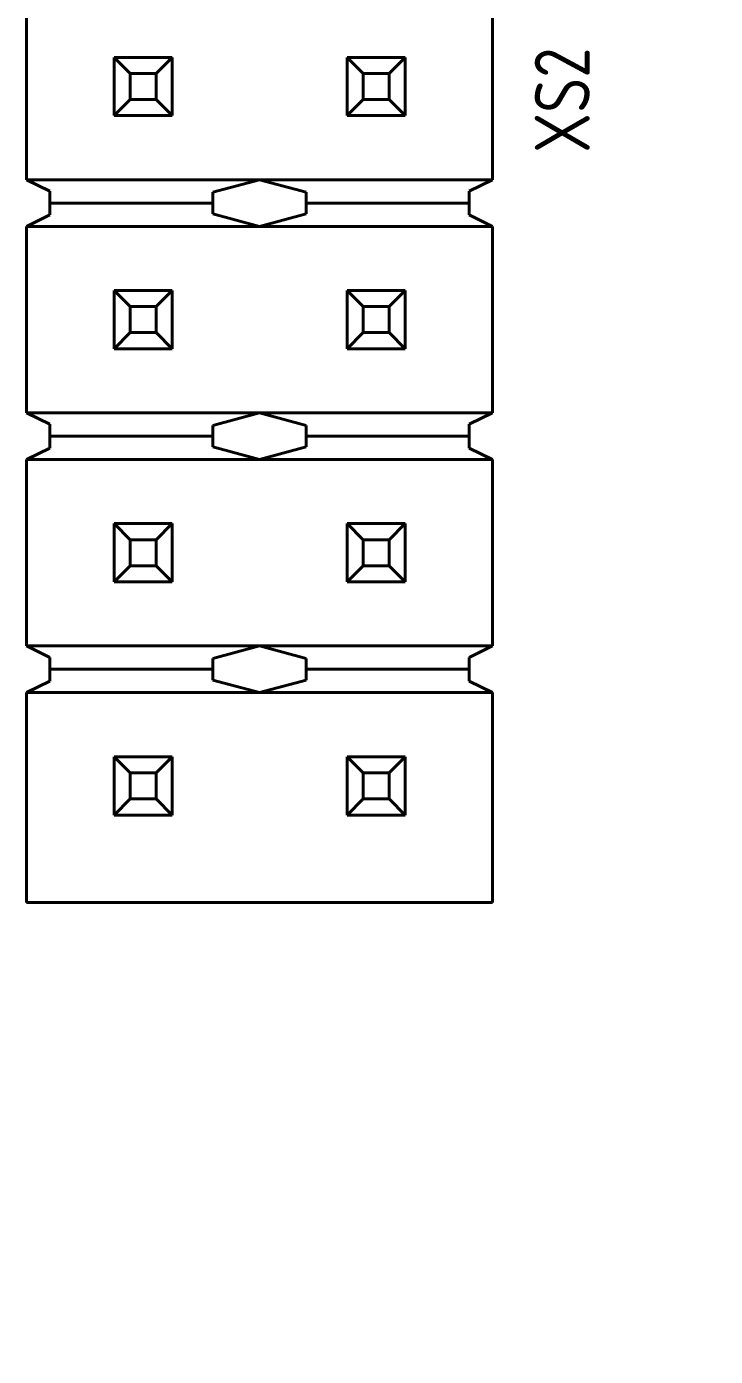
# Paper-space layout 'Layout1' of a CAD drawing. Extents: x -1 to 840, y -1 to 593.
# Drawn here: x 205.17 to 220.18, y 389.49 to 418.47 of the extents above; entities that cross this region are included whole.
import ezdxf

# ---------------------------------------------------------------- set-up
doc = ezdxf.new("R2010")
doc.units = 0
doc.header["$MEASUREMENT"] = 0
doc.layers.get('0').update_dxf_attribs({"linetype": 'CONTINUOUS', "lineweight": 15})
doc.layers.get('DEFPOINTS').update_dxf_attribs({"linetype": 'CONTINUOUS'})
doc.layers.add('Основная', color=7, linetype='CONTINUOUS', lineweight=40)
doc.styles.add('GOST type A0', font='', dxfattribs={"oblique": 15, "height": 3.5})
doc.styles.get('GOST type A0').set_extended_font_data('GOST type A')
doc.dimstyles.new('ISO-25', dxfattribs={"dimtxt": 2.5, "dimasz": 2.5, "dimexe": 1.25, "dimexo": 0.625, "dimtad": 1, "dimtxsty": 'Standard', "dimcen": 2.5, "dimadec": 0, "dimazin": 0, "dimtfac": 1, "dimtmove": 0, "dimatfit": 3, "dimfxl": 1, "dimarcsym": 0})

# ---------------------------------------------------------------- blocks, each defined once
blk = doc.blocks.new('*D24')
at = {"color": 0, "lineweight": -2, "transparency": 16777216}
for p, q in [((206.529, 536.367), (266.956, 536.367)), ((265.706, 533.867), (265.706, 281.667)), ((246.331, 279.167), (266.956, 279.167))]:
    blk.add_line(p, q, dxfattribs=at)
at = {"color": 0, "transparency": 16777216}
for points in [[(265.29, 533.867), (266.123, 533.867), (265.706, 536.367)], [(265.29, 281.667), (266.123, 281.667), (265.706, 279.167)]]:
    blk.add_solid(points, dxfattribs=at)
at = {"layer": 'DEFPOINTS', "color": 0, "transparency": 16777216}
for p in [(205.904, 536.367), (245.706, 279.167), (265.706, 279.167)]:
    blk.add_point(p, dxfattribs=at)
at = {"color": 0, "transparency": 16777216, "insert": (263.069, 407.767), "char_height": 3.5, "attachment_point": 5, "rotation": 90, "style": 'GOST type A0'}
blk.add_mtext('128,6*', dxfattribs=at)

psp = doc.layouts.get("Layout1")

# ---------------------------------------------------------------- linework, layer by layer
at = {"layer": 'Основная'}
for p, q in [((205.166, 419.199), (205.166, 415.135)), ((205.166, 419.199), (205.166, 415.135)), ((205.166, 419.199), (205.166, 415.135)), ((205.166, 419.199), (205.166, 415.135)), ((215.326, 415.135), (215.326, 419.199)), ((215.326, 419.199), (215.326, 415.135)), ((215.326, 415.135), (215.326, 419.199)), ((215.326, 419.199), (215.326, 415.135)), ((207.072, 417.801), (207.424, 417.449)), ((207.072, 417.801), (208.342, 417.801)), ((207.072, 417.801), (207.072, 416.531)), ((207.072, 417.801), (207.424, 417.449)), ((207.072, 417.801), (208.342, 417.801)), ((207.072, 417.801), (207.072, 416.531)), ((208.342, 417.801), (207.99, 417.449)), ((208.342, 417.801), (207.99, 417.449)), ((208.342, 417.801), (208.342, 416.531)), ((208.342, 417.801), (208.342, 416.531)), ((212.152, 417.801), (212.152, 416.531)), ((212.152, 417.801), (212.504, 417.449)), ((213.422, 417.801), (212.152, 417.801)), ((212.152, 417.801), (212.152, 416.531)), ((212.152, 417.801), (212.504, 417.449)), ((213.422, 417.801), (212.152, 417.801)), ((213.422, 417.801), (213.07, 417.449)), ((213.422, 417.801), (213.07, 417.449)), ((213.422, 417.801), (213.422, 416.531)), ((213.422, 417.801), (213.422, 416.531)), ((207.424, 417.449), (207.424, 416.883)), ((207.99, 417.449), (207.424, 417.449)), ((207.424, 417.449), (207.424, 416.883)), ((207.99, 417.449), (207.424, 417.449)), ((207.99, 417.449), (207.99, 416.883)), ((207.99, 417.449), (207.99, 416.883)), ((212.504, 417.449), (212.504, 416.883)), ((212.504, 417.449), (213.07, 417.449)), ((212.504, 417.449), (212.504, 416.883)), ((212.504, 417.449), (213.07, 417.449)), ((213.07, 417.449), (213.07, 416.883)), ((213.07, 417.449), (213.07, 416.883)), ((207.424, 416.883), (207.072, 416.531)), ((207.424, 416.883), (207.072, 416.531)), ((207.424, 416.883), (207.99, 416.883)), ((207.424, 416.883), (207.99, 416.883)), ((207.99, 416.883), (208.342, 416.531)), ((207.99, 416.883), (208.342, 416.531)), ((212.504, 416.883), (212.152, 416.531)), ((212.504, 416.883), (212.152, 416.531)), ((213.07, 416.883), (212.504, 416.883)), ((213.07, 416.883), (212.504, 416.883)), ((213.07, 416.883), (213.422, 416.531)), ((213.07, 416.883), (213.422, 416.531)), ((208.342, 416.531), (207.072, 416.531)), ((208.342, 416.531), (207.072, 416.531)), ((212.152, 416.531), (213.422, 416.531)), ((212.152, 416.531), (213.422, 416.531)), ((205.166, 415.135), (205.674, 414.887)), ((205.166, 415.135), (205.674, 414.887)), ((205.166, 415.135), (210.246, 415.135)), ((205.166, 415.135), (205.674, 414.887)), ((205.166, 415.135), (205.674, 414.887)), ((205.166, 415.135), (210.246, 415.135)), ((210.246, 415.135), (209.23, 414.861)), ((210.246, 415.135), (209.23, 414.861)), ((210.246, 415.135), (211.262, 414.861)), ((215.326, 415.135), (210.246, 415.135)), ((210.246, 415.135), (211.262, 414.861)), ((215.326, 415.135), (210.246, 415.135)), ((214.818, 414.887), (215.326, 415.135)), ((215.326, 415.135), (214.818, 414.887)), ((214.818, 414.887), (215.326, 415.135)), ((215.326, 415.135), (214.818, 414.887)), ((205.674, 414.887), (205.674, 414.367)), ((205.674, 414.887), (205.674, 414.627)), ((205.674, 414.887), (205.674, 414.367)), ((205.674, 414.887), (205.674, 414.627)), ((209.23, 414.861), (209.23, 414.627)), ((209.23, 414.861), (209.23, 414.627)), ((211.262, 414.861), (211.262, 414.627)), ((211.262, 414.861), (211.262, 414.627)), ((214.818, 414.367), (214.818, 414.887)), ((214.818, 414.887), (214.818, 414.627)), ((214.818, 414.367), (214.818, 414.887)), ((214.818, 414.887), (214.818, 414.627)), ((205.674, 414.627), (205.674, 414.367)), ((205.674, 414.627), (209.23, 414.627)), ((205.674, 414.627), (205.674, 414.367)), ((205.674, 414.627), (209.23, 414.627)), ((209.23, 414.627), (209.23, 414.393)), ((209.23, 414.627), (209.23, 414.393)), ((209.23, 414.393), (210.246, 414.119)), ((209.23, 414.393), (210.246, 414.119)), ((211.262, 414.393), (210.246, 414.119)), ((211.262, 414.393), (210.246, 414.119)), ((214.818, 414.627), (211.262, 414.627)), ((211.262, 414.627), (211.262, 414.393)), ((214.818, 414.627), (211.262, 414.627)), ((211.262, 414.627), (211.262, 414.393)), ((214.818, 414.627), (214.818, 414.367)), ((214.818, 414.627), (214.818, 414.367)), ((205.674, 414.367), (205.166, 414.119)), ((205.674, 414.367), (205.166, 414.119)), ((205.674, 414.367), (205.166, 414.119)), ((205.674, 414.367), (205.166, 414.119)), ((205.166, 414.119), (205.166, 410.055)), ((205.166, 414.119), (205.166, 410.055)), ((210.246, 414.119), (205.166, 414.119)), ((205.166, 414.119), (205.166, 410.055)), ((205.166, 414.119), (205.166, 410.055)), ((210.246, 414.119), (205.166, 414.119)), ((215.326, 414.119), (210.246, 414.119)), ((215.326, 414.119), (210.246, 414.119)), ((215.326, 414.119), (214.818, 414.367)), ((214.818, 414.367), (215.326, 414.119)), ((215.326, 414.119), (214.818, 414.367)), ((214.818, 414.367), (215.326, 414.119)), ((215.326, 410.055), (215.326, 414.119)), ((215.326, 414.119), (215.326, 410.055)), ((215.326, 410.055), (215.326, 414.119)), ((215.326, 414.119), (215.326, 410.055)), ((207.072, 412.721), (207.424, 412.369)), ((208.342, 412.721), (207.072, 412.721)), ((207.072, 412.721), (207.072, 411.451)), ((207.072, 412.721), (207.424, 412.369)), ((208.342, 412.721), (207.072, 412.721)), ((207.072, 412.721), (207.072, 411.451)), ((208.342, 412.721), (207.99, 412.369)), ((208.342, 412.721), (207.99, 412.369)), ((208.342, 412.721), (208.342, 411.451)), ((208.342, 412.721), (208.342, 411.451)), ((212.152, 412.721), (212.152, 411.451)), ((212.152, 412.721), (212.504, 412.369)), ((213.422, 412.721), (212.152, 412.721)), ((212.152, 412.721), (212.152, 411.451)), ((212.152, 412.721), (212.504, 412.369)), ((213.422, 412.721), (212.152, 412.721)), ((213.422, 412.721), (213.07, 412.369)), ((213.422, 412.721), (213.07, 412.369)), ((213.422, 412.721), (213.422, 411.451)), ((213.422, 412.721), (213.422, 411.451)), ((207.424, 412.369), (207.424, 411.803)), ((207.99, 412.369), (207.424, 412.369)), ((207.424, 412.369), (207.424, 411.803)), ((207.99, 412.369), (207.424, 412.369)), ((207.99, 412.369), (207.99, 411.803)), ((207.99, 412.369), (207.99, 411.803)), ((212.504, 412.369), (212.504, 411.803)), ((213.07, 412.369), (212.504, 412.369)), ((212.504, 412.369), (212.504, 411.803)), ((213.07, 412.369), (212.504, 412.369)), ((213.07, 412.369), (213.07, 411.803)), ((213.07, 412.369), (213.07, 411.803)), ((207.424, 411.803), (207.072, 411.451)), ((207.424, 411.803), (207.072, 411.451)), ((207.424, 411.803), (207.99, 411.803)), ((207.424, 411.803), (207.99, 411.803)), ((207.99, 411.803), (208.342, 411.451)), ((207.99, 411.803), (208.342, 411.451)), ((212.504, 411.803), (212.152, 411.451)), ((212.504, 411.803), (212.152, 411.451)), ((213.07, 411.803), (212.504, 411.803)), ((213.07, 411.803), (212.504, 411.803)), ((213.07, 411.803), (213.422, 411.451)), ((213.07, 411.803), (213.422, 411.451)), ((208.342, 411.451), (207.072, 411.451)), ((208.342, 411.451), (207.072, 411.451)), ((213.422, 411.451), (212.152, 411.451)), ((213.422, 411.451), (212.152, 411.451)), ((205.166, 410.055), (205.674, 409.807)), ((205.166, 410.055), (205.674, 409.807)), ((210.246, 410.055), (205.166, 410.055)), ((205.166, 410.055), (205.674, 409.807)), ((205.166, 410.055), (205.674, 409.807)), ((210.246, 410.055), (205.166, 410.055)), ((210.246, 410.055), (209.23, 409.781)), ((210.246, 410.055), (209.23, 409.781)), ((210.246, 410.055), (211.262, 409.781)), ((215.326, 410.055), (210.246, 410.055)), ((210.246, 410.055), (211.262, 409.781)), ((215.326, 410.055), (210.246, 410.055)), ((214.818, 409.807), (215.326, 410.055)), ((215.326, 410.055), (214.818, 409.807)), ((214.818, 409.807), (215.326, 410.055)), ((215.326, 410.055), (214.818, 409.807)), ((205.674, 409.807), (205.674, 409.287)), ((205.674, 409.807), (205.674, 409.547)), ((205.674, 409.807), (205.674, 409.287)), ((205.674, 409.807), (205.674, 409.547)), ((209.23, 409.781), (209.23, 409.547)), ((209.23, 409.781), (209.23, 409.547)), ((211.262, 409.781), (211.262, 409.547)), ((211.262, 409.781), (211.262, 409.547)), ((214.818, 409.287), (214.818, 409.807)), ((214.818, 409.807), (214.818, 409.547)), ((214.818, 409.287), (214.818, 409.807)), ((214.818, 409.807), (214.818, 409.547)), ((205.674, 409.547), (205.674, 409.287)), ((209.23, 409.547), (205.674, 409.547)), ((205.674, 409.547), (205.674, 409.287)), ((209.23, 409.547), (205.674, 409.547)), ((209.23, 409.547), (209.23, 409.313)), ((209.23, 409.547), (209.23, 409.313)), ((211.262, 409.547), (214.818, 409.547)), ((211.262, 409.547), (211.262, 409.313)), ((211.262, 409.547), (214.818, 409.547)), ((211.262, 409.547), (211.262, 409.313)), ((214.818, 409.547), (214.818, 409.287)), ((214.818, 409.547), (214.818, 409.287)), ((205.674, 409.287), (205.166, 409.039)), ((205.674, 409.287), (205.166, 409.039)), ((205.674, 409.287), (205.166, 409.039)), ((205.674, 409.287), (205.166, 409.039)), ((209.23, 409.313), (210.246, 409.039)), ((209.23, 409.313), (210.246, 409.039)), ((211.262, 409.313), (210.246, 409.039)), ((211.262, 409.313), (210.246, 409.039)), ((215.326, 409.039), (214.818, 409.287)), ((214.818, 409.287), (215.326, 409.039)), ((215.326, 409.039), (214.818, 409.287)), ((214.818, 409.287), (215.326, 409.039)), ((205.166, 409.039), (205.166, 404.975)), ((205.166, 409.039), (205.166, 404.975)), ((210.246, 409.039), (205.166, 409.039)), ((205.166, 409.039), (205.166, 404.975)), ((205.166, 409.039), (205.166, 404.975)), ((210.246, 409.039), (205.166, 409.039)), ((215.326, 409.039), (210.246, 409.039)), ((215.326, 409.039), (210.246, 409.039)), ((215.326, 404.975), (215.326, 409.039)), ((215.326, 409.039), (215.326, 404.975)), ((215.326, 404.975), (215.326, 409.039)), ((215.326, 409.039), (215.326, 404.975)), ((207.072, 407.641), (207.424, 407.289)), ((208.342, 407.641), (207.072, 407.641)), ((207.072, 407.641), (207.072, 406.371)), ((207.072, 407.641), (207.424, 407.289)), ((208.342, 407.641), (207.072, 407.641)), ((207.072, 407.641), (207.072, 406.371)), ((208.342, 407.641), (207.99, 407.289)), ((208.342, 407.641), (207.99, 407.289)), ((208.342, 407.641), (208.342, 406.371)), ((208.342, 407.641), (208.342, 406.371)), ((212.152, 407.641), (212.152, 406.371)), ((212.152, 407.641), (212.504, 407.289)), ((213.422, 407.641), (212.152, 407.641)), ((212.152, 407.641), (212.152, 406.371)), ((212.152, 407.641), (212.504, 407.289)), ((213.422, 407.641), (212.152, 407.641)), ((213.422, 407.641), (213.07, 407.289)), ((213.422, 407.641), (213.07, 407.289)), ((213.422, 407.641), (213.422, 406.371)), ((213.422, 407.641), (213.422, 406.371)), ((207.424, 407.289), (207.424, 406.723)), ((207.99, 407.289), (207.424, 407.289)), ((207.424, 407.289), (207.424, 406.723)), ((207.99, 407.289), (207.424, 407.289)), ((207.99, 407.289), (207.99, 406.723)), ((207.99, 407.289), (207.99, 406.723)), ((212.504, 407.289), (212.504, 406.723)), ((213.07, 407.289), (212.504, 407.289)), ((212.504, 407.289), (212.504, 406.723)), ((213.07, 407.289), (212.504, 407.289)), ((213.07, 407.289), (213.07, 406.723)), ((213.07, 407.289), (213.07, 406.723)), ((207.424, 406.723), (207.072, 406.371)), ((207.424, 406.723), (207.072, 406.371)), ((207.99, 406.723), (207.424, 406.723)), ((207.99, 406.723), (207.424, 406.723)), ((207.99, 406.723), (208.342, 406.371)), ((207.99, 406.723), (208.342, 406.371)), ((212.504, 406.723), (212.152, 406.371)), ((212.504, 406.723), (212.152, 406.371)), ((213.07, 406.723), (212.504, 406.723)), ((213.07, 406.723), (212.504, 406.723)), ((213.07, 406.723), (213.422, 406.371)), ((213.07, 406.723), (213.422, 406.371)), ((208.342, 406.371), (207.072, 406.371)), ((208.342, 406.371), (207.072, 406.371)), ((213.422, 406.371), (212.152, 406.371)), ((213.422, 406.371), (212.152, 406.371)), ((205.166, 404.975), (205.674, 404.727)), ((205.166, 404.975), (205.674, 404.727)), ((210.246, 404.975), (205.166, 404.975)), ((205.166, 404.975), (205.674, 404.727)), ((205.166, 404.975), (205.674, 404.727)), ((210.246, 404.975), (205.166, 404.975)), ((210.246, 404.975), (209.23, 404.701)), ((210.246, 404.975), (209.23, 404.701)), ((210.246, 404.975), (211.262, 404.701)), ((215.326, 404.975), (210.246, 404.975)), ((210.246, 404.975), (211.262, 404.701)), ((215.326, 404.975), (210.246, 404.975)), ((214.818, 404.727), (215.326, 404.975)), ((215.326, 404.975), (214.818, 404.727)), ((214.818, 404.727), (215.326, 404.975)), ((215.326, 404.975), (214.818, 404.727)), ((205.674, 404.727), (205.674, 404.207)), ((205.674, 404.727), (205.674, 404.467)), ((205.674, 404.727), (205.674, 404.207)), ((205.674, 404.727), (205.674, 404.467)), ((209.23, 404.701), (209.23, 404.467)), ((209.23, 404.701), (209.23, 404.467)), ((211.262, 404.701), (211.262, 404.467)), ((211.262, 404.701), (211.262, 404.467)), ((214.818, 404.207), (214.818, 404.727)), ((214.818, 404.727), (214.818, 404.467)), ((214.818, 404.207), (214.818, 404.727)), ((214.818, 404.727), (214.818, 404.467)), ((205.674, 404.467), (205.674, 404.207)), ((205.674, 404.467), (209.23, 404.467)), ((205.674, 404.467), (205.674, 404.207)), ((205.674, 404.467), (209.23, 404.467)), ((209.23, 404.467), (209.23, 404.233)), ((209.23, 404.467), (209.23, 404.233)), ((214.818, 404.467), (211.262, 404.467)), ((211.262, 404.467), (211.262, 404.233)), ((214.818, 404.467), (211.262, 404.467)), ((211.262, 404.467), (211.262, 404.233)), ((214.818, 404.467), (214.818, 404.207)), ((214.818, 404.467), (214.818, 404.207)), ((205.674, 404.207), (205.166, 403.959)), ((205.674, 404.207), (205.166, 403.959)), ((205.674, 404.207), (205.166, 403.959)), ((205.674, 404.207), (205.166, 403.959)), ((205.166, 403.959), (205.166, 399.387)), ((205.166, 403.959), (205.166, 399.387)), ((205.166, 403.959), (210.246, 403.959)), ((205.166, 403.959), (205.166, 399.387)), ((205.166, 403.959), (205.166, 399.387)), ((205.166, 403.959), (210.246, 403.959)), ((209.23, 404.233), (210.246, 403.959)), ((209.23, 404.233), (210.246, 403.959)), ((211.262, 404.233), (210.246, 403.959)), ((211.262, 404.233), (210.246, 403.959)), ((210.246, 403.959), (215.326, 403.959)), ((210.246, 403.959), (215.326, 403.959)), ((215.326, 403.959), (214.818, 404.207)), ((214.818, 404.207), (215.326, 403.959)), ((215.326, 403.959), (214.818, 404.207)), ((214.818, 404.207), (215.326, 403.959)), ((215.326, 399.387), (215.326, 403.959)), ((215.326, 403.959), (215.326, 399.387)), ((215.326, 399.387), (215.326, 403.959)), ((215.326, 403.959), (215.326, 399.387)), ((207.072, 402.561), (207.424, 402.209)), ((208.342, 402.561), (207.072, 402.561)), ((207.072, 402.561), (207.072, 401.291)), ((207.072, 402.561), (207.424, 402.209)), ((208.342, 402.561), (207.072, 402.561)), ((207.072, 402.561), (207.072, 401.291)), ((208.342, 402.561), (207.99, 402.209)), ((208.342, 402.561), (207.99, 402.209)), ((208.342, 402.561), (208.342, 401.291)), ((208.342, 402.561), (208.342, 401.291)), ((213.422, 402.561), (212.152, 402.561)), ((212.152, 402.561), (212.504, 402.209)), ((212.152, 402.561), (212.152, 401.291)), ((213.422, 402.561), (212.152, 402.561)), ((212.152, 402.561), (212.504, 402.209)), ((212.152, 402.561), (212.152, 401.291)), ((213.422, 402.561), (213.07, 402.209)), ((213.422, 402.561), (213.07, 402.209)), ((213.422, 402.561), (213.422, 401.291)), ((213.422, 402.561), (213.422, 401.291)), ((207.424, 402.209), (207.424, 401.643)), ((207.99, 402.209), (207.424, 402.209)), ((207.424, 402.209), (207.424, 401.643)), ((207.99, 402.209), (207.424, 402.209)), ((207.99, 402.209), (207.99, 401.643)), ((207.99, 402.209), (207.99, 401.643)), ((213.07, 402.209), (212.504, 402.209)), ((212.504, 402.209), (212.504, 401.643)), ((213.07, 402.209), (212.504, 402.209)), ((212.504, 402.209), (212.504, 401.643)), ((213.07, 402.209), (213.07, 401.643)), ((213.07, 402.209), (213.07, 401.643)), ((207.424, 401.643), (207.072, 401.291)), ((207.424, 401.643), (207.072, 401.291)), ((207.424, 401.643), (207.99, 401.643)), ((207.424, 401.643), (207.99, 401.643)), ((207.99, 401.643), (208.342, 401.291)), ((207.99, 401.643), (208.342, 401.291)), ((212.504, 401.643), (212.152, 401.291)), ((212.504, 401.643), (212.152, 401.291)), ((213.07, 401.643), (212.504, 401.643)), ((213.07, 401.643), (212.504, 401.643)), ((213.07, 401.643), (213.422, 401.291)), ((213.07, 401.643), (213.422, 401.291)), ((208.342, 401.291), (207.072, 401.291)), ((208.342, 401.291), (207.072, 401.291)), ((213.422, 401.291), (212.152, 401.291)), ((213.422, 401.291), (212.152, 401.291)), ((205.166, 399.387), (215.326, 399.387)), ((215.326, 399.387), (205.166, 399.387)), ((205.166, 399.387), (215.326, 399.387)), ((215.326, 399.387), (205.166, 399.387))]:
    psp.add_line(p, q, dxfattribs=at)

# ---------------------------------------------------------------- texts
at = {"layer": 'Основная', "style": 'GOST type A0'}
psp.add_text('XS2', height=1.2, rotation=90, dxfattribs=at).set_placement((217.443, 415.72))

# ---------------------------------------------------------------- dimensions: what is measured, and where the dimension line sits
dim = psp.add_linear_dim(base=(265.706, 279.167), p1=(205.904, 536.367), p2=(245.706, 279.167), angle=90, text='128,6*', dimstyle='ISO-25', override={"dimtxsty": 'GOST type A0'})
dim.commit()
dim.dimension.update_dxf_attribs({"geometry": '*D24', "text_midpoint": (265.706, 407.767), "dimtype": 160})

doc.saveas('drawing.dxf')
